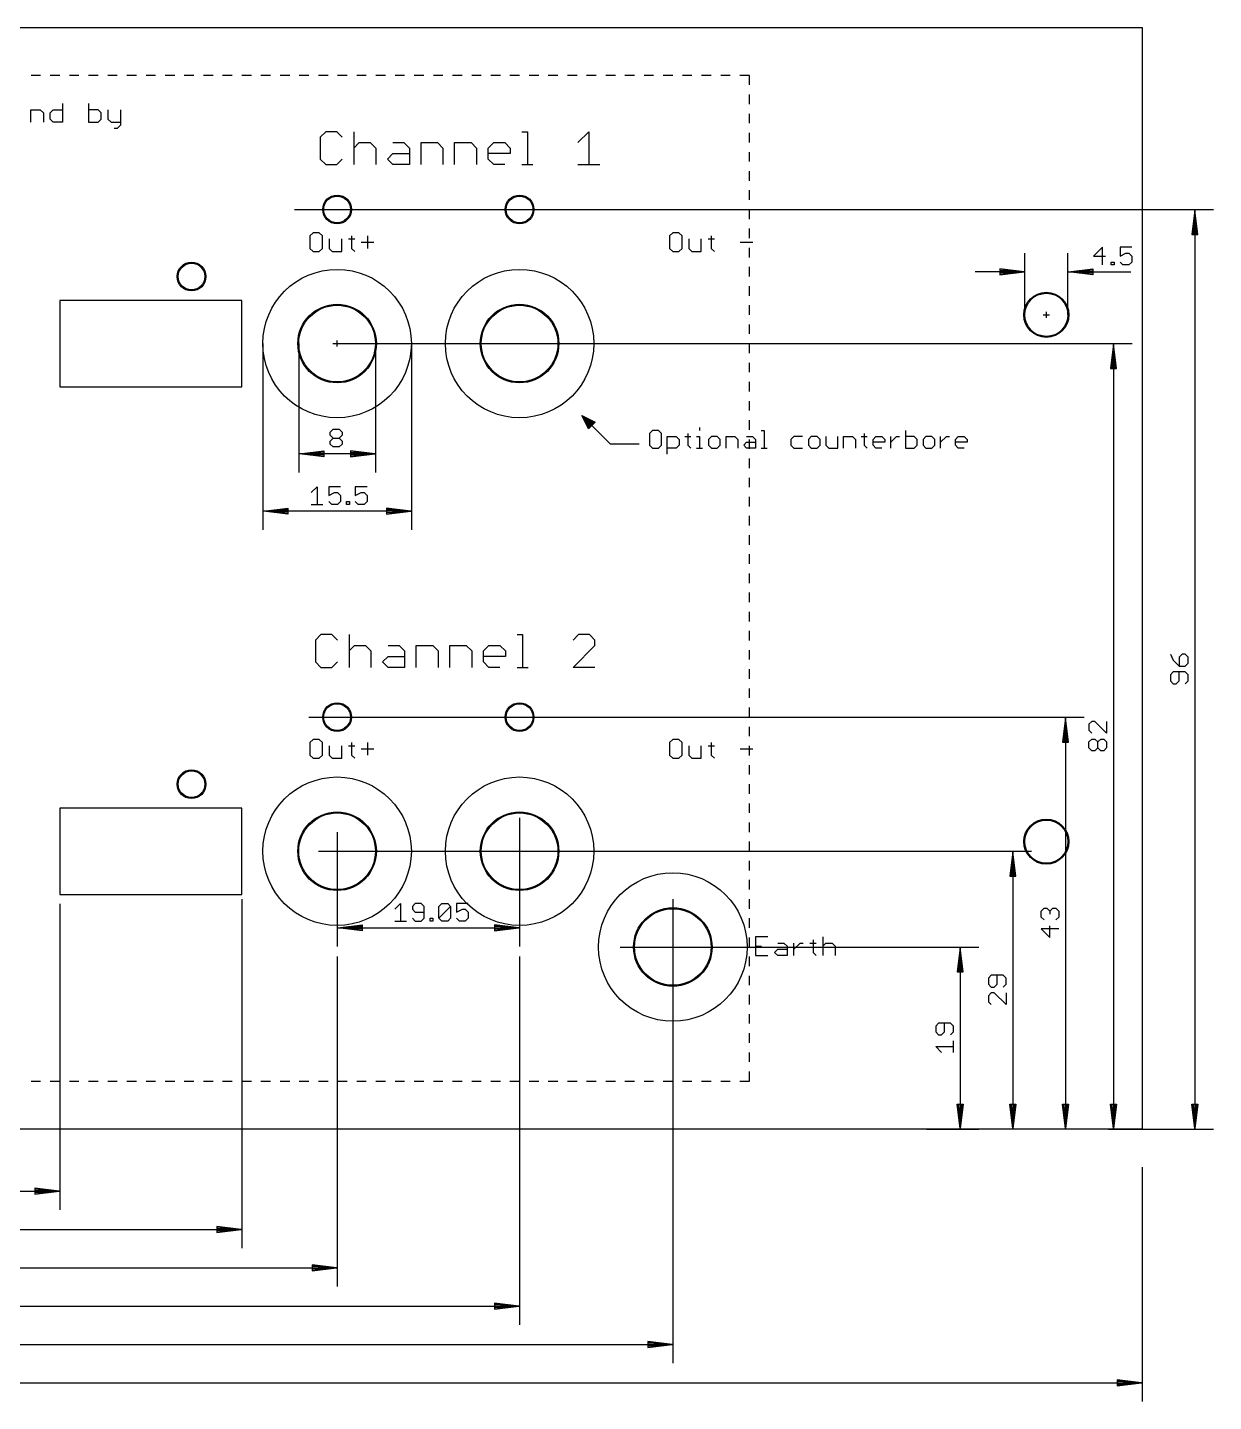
# Model space of a CAD drawing. Extents: x -29 to 390, y -517 to 219.
# Drawn here: x 203.6 to 327.4, y -513.5 to -370 of the extents above; entities that cross this region are included whole.
import ezdxf

# ---------------------------------------------------------------- set-up
doc = ezdxf.new("R2010")
doc.units = 0
for name, color, linetype in [('100', 175, 'CONTINUOUS'), ('101', 213, 'CONTINUOUS'), ('109', 82, 'CONTINUOUS'), ('20', 4, 'CONTINUOUS'), ('29', 2, 'CONTINUOUS'), ('30', 253, 'CONTINUOUS'), ('47', 2, 'CONTINUOUS')]:
    doc.layers.add(name, color=color, linetype=linetype)

msp = doc.modelspace()

# ---------------------------------------------------------------- linework, layer by layer
at = {"layer": '100'}
for p, q in [((203.9779, -379.8857), (203.9779, -378.5807)), ((203.9779, -378.5807), (204.9567, -378.5807)), ((204.9567, -378.5807), (205.2829, -378.907)), ((205.9893, -378.907), (206.3156, -378.5807)), ((206.3156, -378.5807), (207.2943, -378.5807)), ((207.2943, -377.9282), (207.2943, -379.8857)), ((210.012, -377.9282), (210.012, -379.8857)), ((210.9908, -378.5807), (210.012, -378.5807)), ((211.317, -378.907), (210.9908, -378.5807)), ((212.0234, -378.5807), (212.0234, -379.5595)), ((213.3284, -378.5807), (213.3284, -380.2119)), ((205.2829, -378.907), (205.2829, -379.8857)), ((205.9893, -379.5595), (205.9893, -378.907)), ((206.3156, -379.8857), (205.9893, -379.5595)), ((207.2943, -379.8857), (206.3156, -379.8857)), ((210.012, -379.8857), (210.9908, -379.8857)), ((210.9908, -379.8857), (211.317, -379.5595)), ((211.317, -379.5595), (211.317, -378.907)), ((212.0234, -379.5595), (212.3496, -379.8857)), ((212.3496, -379.8857), (213.3284, -379.8857)), ((213.0021, -380.5382), (212.6759, -380.5382)), ((213.3284, -380.2119), (213.0021, -380.5382)), ((234.7625, -380.8776), (234.1905, -381.4496)), ((234.1905, -381.4496), (234.1905, -383.7375)), ((235.9065, -380.8776), (234.7625, -380.8776)), ((236.4785, -381.4496), (235.9065, -380.8776)), ((237.6987, -380.8776), (237.6987, -384.3095)), ((255.2397, -380.8776), (255.8117, -380.8776)), ((255.8117, -380.8776), (255.8117, -384.3095)), ((261.0867, -382.0215), (262.2307, -380.8776)), ((262.2307, -380.8776), (262.2307, -384.3095)), ((237.6987, -382.5935), (238.2707, -382.0215)), ((238.2707, -382.0215), (239.4147, -382.0215)), ((239.4147, -382.0215), (239.9866, -382.5935)), ((239.9866, -382.5935), (239.9866, -384.3095)), ((241.7789, -382.0215), (242.9229, -382.0215)), ((242.9229, -382.0215), (243.4948, -382.5935)), ((243.4948, -382.5935), (243.4948, -384.3095)), ((244.7151, -384.3095), (244.7151, -382.0215)), ((244.7151, -382.0215), (246.4311, -382.0215)), ((246.4311, -382.0215), (247.003, -382.5935)), ((247.003, -382.5935), (247.003, -384.3095)), ((248.2233, -384.3095), (248.2233, -382.0215)), ((248.2233, -382.0215), (249.9393, -382.0215)), ((249.9393, -382.0215), (250.5112, -382.5935)), ((250.5112, -382.5935), (250.5112, -384.3095)), ((251.7315, -382.5935), (252.3035, -382.0215)), ((251.7315, -383.7375), (251.7315, -382.5935)), ((252.3035, -382.0215), (253.4475, -382.0215)), ((253.4475, -382.0215), (254.0194, -382.5935)), ((254.0194, -382.5935), (254.0194, -383.1655)), ((234.1905, -383.7375), (234.7625, -384.3095)), ((234.7625, -384.3095), (235.9065, -384.3095)), ((235.9065, -384.3095), (236.4785, -383.7375)), ((241.2069, -383.7375), (241.7789, -383.1655)), ((241.7789, -384.3095), (241.2069, -383.7375)), ((241.7789, -383.1655), (243.4948, -383.1655)), ((243.4948, -384.3095), (241.7789, -384.3095)), ((254.0194, -383.1655), (251.7315, -383.1655)), ((252.3035, -384.3095), (251.7315, -383.7375)), ((253.4475, -384.3095), (252.3035, -384.3095)), ((255.2397, -384.3095), (256.3837, -384.3095)), ((261.0867, -384.3095), (263.3746, -384.3095)), ((233.4405, -391.4282), (233.1143, -391.7545)), ((234.093, -391.4282), (233.4405, -391.4282)), ((234.4193, -391.7545), (234.093, -391.4282)), ((270.986, -391.4282), (270.6598, -391.7545)), ((271.6385, -391.4282), (270.986, -391.4282)), ((271.9648, -391.7545), (271.6385, -391.4282)), ((233.1143, -391.7545), (233.1143, -393.0595)), ((234.4193, -393.0595), (234.4193, -391.7545)), ((235.1257, -392.0807), (235.1257, -393.0595)), ((236.4306, -393.3857), (236.4306, -392.0807)), ((237.137, -392.0807), (237.7895, -392.0807)), ((237.4633, -391.7545), (237.4633, -393.0595)), ((238.4779, -392.407), (239.7829, -392.407)), ((239.1304, -391.7545), (239.1304, -393.0595)), ((270.6598, -391.7545), (270.6598, -393.0595)), ((271.9648, -393.0595), (271.9648, -391.7545)), ((272.6712, -392.0807), (272.6712, -393.0595)), ((273.9761, -393.3857), (273.9761, -392.0807)), ((274.6825, -392.0807), (275.335, -392.0807)), ((275.0088, -391.7545), (275.0088, -393.0595)), ((278.0348, -392.407), (279.3398, -392.407)), ((233.1143, -393.0595), (233.4405, -393.3857)), ((233.4405, -393.3857), (234.093, -393.3857)), ((234.093, -393.3857), (234.4193, -393.0595)), ((235.1257, -393.0595), (235.4519, -393.3857)), ((235.4519, -393.3857), (236.4306, -393.3857)), ((237.4633, -393.0595), (237.7895, -393.3857)), ((270.6598, -393.0595), (270.986, -393.3857)), ((270.986, -393.3857), (271.6385, -393.3857)), ((271.6385, -393.3857), (271.9648, -393.0595)), ((272.6712, -393.0595), (272.9974, -393.3857)), ((272.9974, -393.3857), (273.9761, -393.3857)), ((275.0088, -393.0595), (275.335, -393.3857)), ((234.2625, -433.3776), (233.6905, -433.9496)), ((233.6905, -433.9496), (233.6905, -436.2375)), ((235.4065, -433.3776), (234.2625, -433.3776)), ((235.9785, -433.9496), (235.4065, -433.3776)), ((237.1987, -433.3776), (237.1987, -436.8095)), ((237.1987, -435.0935), (237.7707, -434.5215)), ((237.7707, -434.5215), (238.9147, -434.5215)), ((238.9147, -434.5215), (239.4866, -435.0935)), ((241.2789, -434.5215), (242.4229, -434.5215)), ((242.4229, -434.5215), (242.9948, -435.0935)), ((244.2151, -436.8095), (244.2151, -434.5215)), ((244.2151, -434.5215), (245.9311, -434.5215)), ((245.9311, -434.5215), (246.503, -435.0935)), ((247.7233, -436.8095), (247.7233, -434.5215)), ((247.7233, -434.5215), (249.4393, -434.5215)), ((249.4393, -434.5215), (250.0112, -435.0935)), ((251.2315, -435.0935), (251.8035, -434.5215)), ((251.8035, -434.5215), (252.9475, -434.5215)), ((252.9475, -434.5215), (253.5194, -435.0935)), ((254.7397, -433.3776), (255.3117, -433.3776)), ((255.3117, -433.3776), (255.3117, -436.8095)), ((261.1587, -433.3776), (260.5867, -433.9496)), ((260.5867, -436.8095), (262.8746, -434.5215)), ((262.3026, -433.3776), (261.1587, -433.3776)), ((262.8746, -433.9496), (262.3026, -433.3776)), ((262.8746, -434.5215), (262.8746, -433.9496)), ((239.4866, -435.0935), (239.4866, -436.8095)), ((240.7069, -436.2375), (241.2789, -435.6655)), ((241.2789, -435.6655), (242.9948, -435.6655)), ((242.9948, -435.0935), (242.9948, -436.8095)), ((246.503, -435.0935), (246.503, -436.8095)), ((250.0112, -435.0935), (250.0112, -436.8095)), ((251.2315, -436.2375), (251.2315, -435.0935)), ((253.5194, -435.6655), (251.2315, -435.6655)), ((253.5194, -435.0935), (253.5194, -435.6655)), ((233.6905, -436.2375), (234.2625, -436.8095)), ((234.2625, -436.8095), (235.4065, -436.8095)), ((235.4065, -436.8095), (235.9785, -436.2375)), ((241.2789, -436.8095), (240.7069, -436.2375)), ((242.9948, -436.8095), (241.2789, -436.8095)), ((251.8035, -436.8095), (251.2315, -436.2375)), ((252.9475, -436.8095), (251.8035, -436.8095)), ((254.7397, -436.8095), (255.8837, -436.8095)), ((262.8746, -436.8095), (260.5867, -436.8095)), ((233.4405, -444.3282), (233.1143, -444.6545)), ((233.1143, -444.6545), (233.1143, -445.9595)), ((234.093, -444.3282), (233.4405, -444.3282)), ((234.4193, -444.6545), (234.093, -444.3282)), ((234.4193, -445.9595), (234.4193, -444.6545)), ((237.4633, -444.6545), (237.4633, -445.9595)), ((239.1304, -444.6545), (239.1304, -445.9595)), ((270.986, -444.3282), (270.6598, -444.6545)), ((270.6598, -444.6545), (270.6598, -445.9595)), ((271.6385, -444.3282), (270.986, -444.3282)), ((271.9648, -444.6545), (271.6385, -444.3282)), ((271.9648, -445.9595), (271.9648, -444.6545)), ((275.0088, -444.6545), (275.0088, -445.9595)), ((233.1143, -445.9595), (233.4405, -446.2857)), ((234.093, -446.2857), (234.4193, -445.9595)), ((235.1257, -444.9807), (235.1257, -445.9595)), ((235.1257, -445.9595), (235.4519, -446.2857)), ((236.4306, -446.2857), (236.4306, -444.9807)), ((237.137, -444.9807), (237.7895, -444.9807)), ((237.4633, -445.9595), (237.7895, -446.2857)), ((238.4779, -445.307), (239.7829, -445.307)), ((270.6598, -445.9595), (270.986, -446.2857)), ((271.6385, -446.2857), (271.9648, -445.9595)), ((272.6712, -444.9807), (272.6712, -445.9595)), ((272.6712, -445.9595), (272.9974, -446.2857)), ((273.9761, -446.2857), (273.9761, -444.9807)), ((274.6825, -444.9807), (275.335, -444.9807)), ((275.0088, -445.9595), (275.335, -446.2857)), ((278.0348, -445.307), (279.3398, -445.307)), ((233.4405, -446.2857), (234.093, -446.2857)), ((235.4519, -446.2857), (236.4306, -446.2857)), ((270.986, -446.2857), (271.6385, -446.2857)), ((272.9974, -446.2857), (273.9761, -446.2857)), ((280.9193, -464.9282), (279.6143, -464.9282)), ((279.6143, -464.9282), (279.6143, -466.8857)), ((279.6143, -465.907), (280.2668, -465.907)), ((281.9519, -465.5807), (282.6044, -465.5807)), ((282.6044, -465.5807), (282.9306, -465.907)), ((282.9306, -465.907), (282.9306, -466.8857)), ((283.637, -466.8857), (283.637, -465.5807)), ((283.637, -466.2332), (284.2895, -465.5807)), ((284.2895, -465.5807), (284.6158, -465.5807)), ((285.3132, -465.5807), (285.9657, -465.5807)), ((285.6394, -465.2545), (285.6394, -466.5595)), ((286.6541, -464.9282), (286.6541, -466.8857)), ((286.6541, -465.907), (286.9803, -465.5807)), ((286.9803, -465.5807), (287.6328, -465.5807)), ((287.6328, -465.5807), (287.9591, -465.907)), ((287.9591, -465.907), (287.9591, -466.8857)), ((279.6143, -466.8857), (280.9193, -466.8857)), ((281.6257, -466.5595), (281.9519, -466.2332)), ((281.9519, -466.8857), (281.6257, -466.5595)), ((281.9519, -466.2332), (282.9306, -466.2332)), ((282.9306, -466.8857), (281.9519, -466.8857)), ((285.6394, -466.5595), (285.9657, -466.8857))]:
    msp.add_line(p, q, dxfattribs=at)
at = {"layer": '101'}
for p, q in [((261.5, -410.5), (262.9, -411.2)), ((262.2, -411.9), (261.5, -410.5)), ((264.5, -413.5), (261.5, -410.5)), ((261.55, -410.6), (261.7, -410.6)), ((261.6, -410.7), (261.9, -410.7)), ((261.65, -410.8), (262.1, -410.8)), ((261.7, -410.9), (262.3, -410.9)), ((261.75, -411), (262.5, -411)), ((261.8, -411.1), (262.7, -411.1)), ((261.85, -411.2), (262.9, -411.2)), ((261.9, -411.3), (262.8, -411.3)), ((261.95, -411.4), (262.7, -411.4)), ((262, -411.5), (262.6, -411.5)), ((262.05, -411.6), (262.5, -411.6)), ((262.1, -411.7), (262.4, -411.7)), ((262.9, -411.2), (262.2, -411.9)), ((262.15, -411.8), (262.3, -411.8)), ((268.8844, -412.0746), (268.5762, -412.3828)), ((268.5762, -412.3828), (268.5762, -413.6156)), ((269.5008, -412.0746), (268.8844, -412.0746)), ((269.809, -412.3828), (269.5008, -412.0746)), ((269.809, -413.6156), (269.809, -412.3828)), ((270.4178, -414.5402), (270.4178, -412.691)), ((270.4178, -412.691), (271.3424, -412.691)), ((271.3424, -412.691), (271.6506, -412.9992)), ((271.6506, -412.9992), (271.6506, -413.6156)), ((272.2593, -412.691), (272.8757, -412.691)), ((272.5675, -412.3828), (272.5675, -413.6156)), ((273.4871, -412.691), (273.7953, -412.691)), ((273.7953, -411.7664), (273.7953, -412.0746)), ((273.7953, -412.691), (273.7953, -413.9238)), ((275.023, -412.691), (274.7148, -412.9992)), ((274.7148, -412.9992), (274.7148, -413.6156)), ((275.6394, -412.691), (275.023, -412.691)), ((275.9476, -412.9992), (275.6394, -412.691)), ((275.9476, -413.6156), (275.9476, -412.9992)), ((276.5563, -413.9238), (276.5563, -412.691)), ((276.5563, -412.691), (277.4809, -412.691)), ((277.4809, -412.691), (277.7891, -412.9992)), ((277.7891, -412.9992), (277.7891, -413.9238)), ((278.7061, -412.691), (279.3225, -412.691)), ((279.3225, -412.691), (279.6307, -412.9992)), ((279.6307, -412.9992), (279.6307, -413.9238)), ((280.2395, -412.0746), (280.5477, -412.0746)), ((280.5477, -412.0746), (280.5477, -413.9238)), ((283.617, -412.691), (283.3088, -412.9992)), ((283.3088, -412.9992), (283.3088, -413.6156)), ((284.5416, -412.691), (283.617, -412.691)), ((285.4585, -412.691), (285.1504, -412.9992)), ((285.1504, -412.9992), (285.1504, -413.6156)), ((286.0749, -412.691), (285.4585, -412.691)), ((286.3831, -412.9992), (286.0749, -412.691)), ((286.3831, -413.6156), (286.3831, -412.9992)), ((286.9919, -412.691), (286.9919, -413.6156)), ((288.2247, -413.9238), (288.2247, -412.691)), ((288.8335, -413.9238), (288.8335, -412.691)), ((288.8335, -412.691), (289.7581, -412.691)), ((289.7581, -412.691), (290.0663, -412.9992)), ((290.0663, -412.9992), (290.0663, -413.9238)), ((290.6751, -412.691), (291.2915, -412.691)), ((290.9833, -412.3828), (290.9833, -413.6156)), ((291.9028, -412.9992), (292.211, -412.691)), ((291.9028, -413.6156), (291.9028, -412.9992)), ((292.211, -412.691), (292.8274, -412.691)), ((292.8274, -412.691), (293.1356, -412.9992)), ((293.1356, -412.9992), (293.1356, -413.3074)), ((293.7444, -413.9238), (293.7444, -412.691)), ((293.7444, -413.3074), (294.3607, -412.691)), ((294.3607, -412.691), (294.6689, -412.691)), ((295.279, -412.0746), (295.279, -413.9238)), ((296.2036, -412.691), (295.279, -412.691)), ((296.5118, -412.9992), (296.2036, -412.691)), ((296.5118, -413.6156), (296.5118, -412.9992)), ((297.4288, -412.691), (297.1206, -412.9992)), ((297.1206, -412.9992), (297.1206, -413.6156)), ((298.0452, -412.691), (297.4288, -412.691)), ((298.3534, -412.9992), (298.0452, -412.691)), ((298.3534, -413.6156), (298.3534, -412.9992)), ((298.9621, -413.9238), (298.9621, -412.691)), ((298.9621, -413.3074), (299.5785, -412.691)), ((299.5785, -412.691), (299.8867, -412.691)), ((300.4968, -412.9992), (300.805, -412.691)), ((300.4968, -413.6156), (300.4968, -412.9992)), ((300.805, -412.691), (301.4214, -412.691)), ((301.4214, -412.691), (301.7296, -412.9992)), ((301.7296, -412.9992), (301.7296, -413.3074)), ((267.5, -413.5), (264.5, -413.5)), ((268.5762, -413.6156), (268.8844, -413.9238)), ((268.8844, -413.9238), (269.5008, -413.9238)), ((269.5008, -413.9238), (269.809, -413.6156)), ((271.3424, -413.9238), (270.4178, -413.9238)), ((271.6506, -413.6156), (271.3424, -413.9238)), ((272.5675, -413.6156), (272.8757, -413.9238)), ((273.4871, -413.9238), (274.1035, -413.9238)), ((274.7148, -413.6156), (275.023, -413.9238)), ((275.023, -413.9238), (275.6394, -413.9238)), ((275.6394, -413.9238), (275.9476, -413.6156)), ((278.3979, -413.6156), (278.7061, -413.3074)), ((278.7061, -413.9238), (278.3979, -413.6156)), ((278.7061, -413.3074), (279.6307, -413.3074)), ((279.6307, -413.9238), (278.7061, -413.9238)), ((280.2395, -413.9238), (280.8559, -413.9238)), ((283.3088, -413.6156), (283.617, -413.9238)), ((283.617, -413.9238), (284.5416, -413.9238)), ((285.1504, -413.6156), (285.4585, -413.9238)), ((285.4585, -413.9238), (286.0749, -413.9238)), ((286.0749, -413.9238), (286.3831, -413.6156)), ((286.9919, -413.6156), (287.3001, -413.9238)), ((287.3001, -413.9238), (288.2247, -413.9238)), ((290.9833, -413.6156), (291.2915, -413.9238)), ((293.1356, -413.3074), (291.9028, -413.3074)), ((292.211, -413.9238), (291.9028, -413.6156)), ((292.8274, -413.9238), (292.211, -413.9238)), ((295.279, -413.9238), (296.2036, -413.9238)), ((296.2036, -413.9238), (296.5118, -413.6156)), ((297.1206, -413.6156), (297.4288, -413.9238)), ((297.4288, -413.9238), (298.0452, -413.9238)), ((298.0452, -413.9238), (298.3534, -413.6156)), ((301.7296, -413.3074), (300.4968, -413.3074)), ((300.805, -413.9238), (300.4968, -413.6156)), ((301.4214, -413.9238), (300.805, -413.9238))]:
    msp.add_line(p, q, dxfattribs=at)
for centre in [(235.95, -403), (255, -403), (235.95, -456), (255, -456), (271, -466)]:
    msp.add_circle(centre, 7.75, dxfattribs=at)
at = {"layer": '109'}
for p, q in [((205, -375), (204, -375)), ((207, -375), (206, -375)), ((209, -375), (208, -375)), ((211, -375), (210, -375)), ((213, -375), (212, -375)), ((215, -375), (214, -375)), ((217, -375), (216, -375)), ((219, -375), (218, -375)), ((221, -375), (220, -375)), ((223, -375), (222, -375)), ((225, -375), (224, -375)), ((227, -375), (226, -375)), ((229, -375), (228, -375)), ((231, -375), (230, -375)), ((233, -375), (232, -375)), ((235, -375), (234, -375)), ((237, -375), (236, -375)), ((239, -375), (238, -375)), ((241, -375), (240, -375)), ((243, -375), (242, -375)), ((245, -375), (244, -375)), ((247, -375), (246, -375)), ((249, -375), (248, -375)), ((251, -375), (250, -375)), ((253, -375), (252, -375)), ((255, -375), (254, -375)), ((257, -375), (256, -375)), ((259, -375), (258, -375)), ((261, -375), (260, -375)), ((263, -375), (262, -375)), ((265, -375), (264, -375)), ((267, -375), (266, -375)), ((269, -375), (268, -375)), ((271, -375), (270, -375)), ((273, -375), (272, -375)), ((275, -375), (274, -375)), ((277, -375), (276, -375)), ((279, -375), (278, -375)), ((279, -376), (279, -375)), ((279, -378), (279, -377)), ((279, -380), (279, -379)), ((279, -382), (279, -381)), ((279, -384), (279, -383)), ((279, -386), (279, -385)), ((279, -388), (279, -387)), ((279, -390), (279, -389)), ((279, -392), (279, -391)), ((279, -394), (279, -393)), ((279, -396), (279, -395)), ((279, -398), (279, -397)), ((279, -400), (279, -399)), ((279, -402), (279, -401)), ((279, -404), (279, -403)), ((279, -406), (279, -405)), ((279, -408), (279, -407)), ((279, -410), (279, -409)), ((279, -412), (279, -411)), ((279, -414), (279, -413)), ((279, -416), (279, -415)), ((279, -418), (279, -417)), ((279, -420), (279, -419)), ((279, -422), (279, -421)), ((279, -424), (279, -423)), ((279, -426), (279, -425)), ((279, -428), (279, -427)), ((279, -430), (279, -429)), ((279, -432), (279, -431)), ((279, -434), (279, -433)), ((279, -436), (279, -435)), ((279, -438), (279, -437)), ((279, -440), (279, -439)), ((279, -442), (279, -441)), ((279, -444), (279, -443)), ((279, -446), (279, -445)), ((279, -448), (279, -447)), ((279, -450), (279, -449)), ((279, -452), (279, -451)), ((279, -454), (279, -453)), ((279, -456), (279, -455)), ((279, -458), (279, -457)), ((279, -460), (279, -459)), ((279, -462), (279, -461)), ((279, -464), (279, -463)), ((279, -466), (279, -465)), ((279, -468), (279, -467)), ((279, -470), (279, -469)), ((279, -472), (279, -471)), ((279, -474), (279, -473)), ((279, -476), (279, -475)), ((279, -478), (279, -477)), ((279, -480), (279, -479)), ((204, -480), (205, -480)), ((206, -480), (207, -480)), ((208, -480), (209, -480)), ((210, -480), (211, -480)), ((212, -480), (213, -480)), ((214, -480), (215, -480)), ((216, -480), (217, -480)), ((218, -480), (219, -480)), ((220, -480), (221, -480)), ((222, -480), (223, -480)), ((224, -480), (225, -480)), ((226, -480), (227, -480)), ((228, -480), (229, -480)), ((230, -480), (231, -480)), ((232, -480), (233, -480)), ((234, -480), (235, -480)), ((236, -480), (237, -480)), ((238, -480), (239, -480)), ((240, -480), (241, -480)), ((242, -480), (243, -480)), ((244, -480), (245, -480)), ((246, -480), (247, -480)), ((248, -480), (249, -480)), ((250, -480), (251, -480)), ((252, -480), (253, -480)), ((254, -480), (255, -480)), ((256, -480), (257, -480)), ((258, -480), (259, -480)), ((260, -480), (261, -480)), ((262, -480), (263, -480)), ((264, -480), (265, -480)), ((266, -480), (267, -480)), ((268, -480), (269, -480)), ((270, -480), (271, -480)), ((272, -480), (273, -480)), ((274, -480), (275, -480)), ((276, -480), (277, -480)), ((278, -480), (279, -480))]:
    msp.add_line(p, q, dxfattribs=at)
at = {"layer": '20'}
for p, q in [((0, -370), (320, -370)), ((320, -370), (320, -485)), ((226, -398.5), (207, -398.5)), ((207, -398.5), (207, -407.5)), ((226, -407.5), (226, -398.5)), ((207, -407.5), (226, -407.5)), ((226, -451.5), (207, -451.5)), ((207, -451.5), (207, -460.5)), ((226, -460.5), (226, -451.5)), ((207, -460.5), (226, -460.5)), ((320, -485), (0, -485))]:
    msp.add_line(p, q, dxfattribs=at)
for centre, radius in [((235.95, -389), 1.4), ((255, -389), 1.4), ((220.75, -396), 1.4), ((310, -400), 2.25), ((235.95, -403), 4), ((255, -403), 4), ((235.95, -442), 1.4), ((255, -442), 1.4), ((220.75, -449), 1.4), ((235.95, -456), 4), ((255, -456), 4), ((310, -455), 2.25), ((271, -466), 4)]:
    msp.add_circle(centre, radius, dxfattribs=at)
at = {"layer": '29'}
for centre, radius in [((235.95, -389), 1.5016), ((255, -389), 1.5016), ((220.75, -396), 1.5016), ((310, -400), 2.3516), ((235.95, -403), 4.1016), ((255, -403), 4.1016), ((235.95, -442), 1.5016), ((255, -442), 1.5016), ((220.75, -449), 1.5016), ((235.95, -456), 4.1016), ((255, -456), 4.1016), ((310, -455), 2.3516), ((271, -466), 4.1016)]:
    msp.add_circle(centre, radius, dxfattribs=at)
at = {"layer": '30'}
for centre, radius in [((235.95, -389), 1.5016), ((255, -389), 1.5016), ((220.75, -396), 1.5016), ((310, -400), 2.3516), ((235.95, -403), 4.1016), ((255, -403), 4.1016), ((235.95, -442), 1.5016), ((255, -442), 1.5016), ((220.75, -449), 1.5016), ((235.95, -456), 4.1016), ((255, -456), 4.1016), ((310, -455), 2.3516), ((271, -466), 4.1016)]:
    msp.add_circle(centre, radius, dxfattribs=at)
at = {"layer": '47'}
for p, q in [((231.5, -389), (327.45, -389)), ((325.5, -389.065), (325.1808, -391.6)), ((325.5, -389.065), (325.24, -391.6)), ((325.5, -389.065), (325.37, -391.6)), ((325.5, -389.065), (325.5, -484.935)), ((325.8192, -391.6), (325.5, -389.065)), ((325.63, -391.6), (325.5, -389.065)), ((325.76, -391.6), (325.5, -389.065)), ((325.1808, -391.6), (325.8192, -391.6)), ((315.8508, -392.9446), (314.9262, -393.8692)), ((315.8508, -394.7938), (315.8508, -392.9446)), ((318.9213, -392.9446), (317.6886, -392.9446)), ((317.6886, -392.9446), (317.6886, -393.8692)), ((307.75, -400), (307.75, -393.55)), ((312.25, -400), (312.25, -393.55)), ((314.9262, -393.8692), (316.159, -393.8692)), ((316.7678, -394.7938), (316.7678, -394.4856)), ((316.7678, -394.4856), (317.076, -394.4856)), ((317.076, -394.4856), (317.076, -394.7938)), ((317.6886, -393.8692), (318.3049, -393.561)), ((317.9968, -394.7938), (317.6886, -394.4856)), ((318.3049, -393.561), (318.6131, -393.561)), ((318.6131, -393.561), (318.9213, -393.8692)), ((318.9213, -394.4856), (318.6131, -394.7938)), ((318.9213, -393.8692), (318.9213, -394.4856)), ((307.685, -395.5), (302.55, -395.5)), ((307.685, -395.5), (305.15, -395.1808)), ((305.15, -395.1808), (305.15, -395.8192)), ((307.685, -395.5), (305.15, -395.24)), ((307.685, -395.5), (305.15, -395.37)), ((305.15, -395.8192), (307.685, -395.5)), ((305.15, -395.63), (307.685, -395.5)), ((305.15, -395.76), (307.685, -395.5)), ((312.315, -395.5), (314.85, -395.1808)), ((312.315, -395.5), (314.85, -395.24)), ((312.315, -395.5), (314.85, -395.37)), ((312.315, -395.5), (318.8309, -395.5)), ((314.85, -395.8192), (312.315, -395.5)), ((314.85, -395.63), (312.315, -395.5)), ((314.85, -395.76), (312.315, -395.5)), ((314.85, -395.1808), (314.85, -395.8192)), ((317.076, -394.7938), (316.7678, -394.7938)), ((318.6131, -394.7938), (317.9968, -394.7938)), ((309.6808, -400), (310.3192, -400)), ((310, -400.3192), (310, -399.6808)), ((228.2, -403), (228.2, -422.45)), ((231.95, -403), (231.95, -416.45)), ((235.5, -403), (318.95, -403)), ((235.6308, -403), (236.2692, -403)), ((235.6308, -403), (236.2692, -403)), ((235.95, -403.3192), (235.95, -402.6808)), ((235.95, -403.3192), (235.95, -402.6808)), ((239.95, -403), (239.95, -416.45)), ((243.7, -403), (243.7, -422.45)), ((317, -403.065), (316.6808, -405.6)), ((317, -403.065), (316.74, -405.6)), ((317, -403.065), (316.87, -405.6)), ((317, -403.065), (317, -484.935)), ((317.3192, -405.6), (317, -403.065)), ((317.13, -405.6), (317, -403.065)), ((317.26, -405.6), (317, -403.065)), ((316.6808, -405.6), (317.3192, -405.6)), ((235.2318, -412.2528), (235.54, -411.9446)), ((235.2318, -412.561), (235.2318, -412.2528)), ((235.54, -412.8692), (235.2318, -412.561)), ((235.2318, -413.1774), (235.54, -412.8692)), ((235.54, -411.9446), (236.1564, -411.9446)), ((235.54, -412.8692), (236.1564, -412.8692)), ((236.1564, -411.9446), (236.4646, -412.2528)), ((236.4646, -412.561), (236.1564, -412.8692)), ((236.1564, -412.8692), (236.4646, -413.1774)), ((236.4646, -412.2528), (236.4646, -412.561)), ((232.015, -414.5), (234.55, -414.1808)), ((232.015, -414.5), (234.55, -414.24)), ((232.015, -414.5), (234.55, -414.37)), ((239.885, -414.5), (232.015, -414.5)), ((234.55, -414.8192), (232.015, -414.5)), ((234.55, -414.63), (232.015, -414.5)), ((234.55, -414.76), (232.015, -414.5)), ((234.55, -414.1808), (234.55, -414.8192)), ((235.2318, -413.4856), (235.2318, -413.1774)), ((235.54, -413.7938), (235.2318, -413.4856)), ((236.1564, -413.7938), (235.54, -413.7938)), ((236.4646, -413.4856), (236.1564, -413.7938)), ((236.4646, -413.1774), (236.4646, -413.4856)), ((239.885, -414.5), (237.35, -414.1808)), ((237.35, -414.1808), (237.35, -414.8192)), ((239.885, -414.5), (237.35, -414.24)), ((239.885, -414.5), (237.35, -414.37)), ((237.35, -414.8192), (239.885, -414.5)), ((237.35, -414.63), (239.885, -414.5)), ((237.35, -414.76), (239.885, -414.5)), ((233.2369, -418.561), (233.8533, -417.9446)), ((233.8533, -417.9446), (233.8533, -419.7938)), ((236.3112, -417.9446), (235.0784, -417.9446)), ((235.0784, -417.9446), (235.0784, -418.8692)), ((235.0784, -418.8692), (235.6948, -418.561)), ((235.6948, -418.561), (236.003, -418.561)), ((236.003, -418.561), (236.3112, -418.8692)), ((236.3112, -418.8692), (236.3112, -419.4856)), ((239.0736, -417.9446), (237.8408, -417.9446)), ((237.8408, -417.9446), (237.8408, -418.8692)), ((237.8408, -418.8692), (238.4572, -418.561)), ((238.4572, -418.561), (238.7654, -418.561)), ((238.7654, -418.561), (239.0736, -418.8692)), ((239.0736, -418.8692), (239.0736, -419.4856)), ((228.265, -420.5), (230.8, -420.1808)), ((228.265, -420.5), (230.8, -420.24)), ((230.8, -420.1808), (230.8, -420.8192)), ((233.2369, -419.7938), (234.4697, -419.7938)), ((235.3866, -419.7938), (235.0784, -419.4856)), ((236.003, -419.7938), (235.3866, -419.7938)), ((236.3112, -419.4856), (236.003, -419.7938)), ((236.92, -419.7938), (236.92, -419.4856)), ((236.92, -419.4856), (237.2282, -419.4856)), ((237.2282, -419.7938), (236.92, -419.7938)), ((237.2282, -419.4856), (237.2282, -419.7938)), ((238.149, -419.7938), (237.8408, -419.4856)), ((238.7654, -419.7938), (238.149, -419.7938)), ((239.0736, -419.4856), (238.7654, -419.7938)), ((243.635, -420.5), (241.1, -420.1808)), ((241.1, -420.1808), (241.1, -420.8192)), ((243.635, -420.5), (241.1, -420.24)), ((228.265, -420.5), (230.8, -420.37)), ((243.635, -420.5), (228.265, -420.5)), ((230.8, -420.8192), (228.265, -420.5)), ((230.8, -420.63), (228.265, -420.5)), ((230.8, -420.76), (228.265, -420.5)), ((243.635, -420.5), (241.1, -420.37)), ((241.1, -420.8192), (243.635, -420.5)), ((241.1, -420.63), (243.635, -420.5)), ((241.1, -420.76), (243.635, -420.5)), ((322.9446, -435.4427), (323.2528, -436.0591)), ((323.2528, -436.0591), (323.8692, -436.6755)), ((324.1774, -435.4427), (323.8692, -435.7509)), ((323.8692, -435.7509), (323.8692, -436.6755)), ((324.4856, -435.4427), (324.1774, -435.4427)), ((324.7938, -435.7509), (324.4856, -435.4427)), ((324.7938, -436.3673), (324.7938, -435.7509)), ((323.2528, -437.2843), (322.9446, -437.5925)), ((324.4856, -437.2843), (323.2528, -437.2843)), ((323.8692, -436.6755), (324.4856, -436.6755)), ((323.8692, -438.2089), (323.8692, -437.2843)), ((324.4856, -436.6755), (324.7938, -436.3673)), ((324.7938, -437.5925), (324.4856, -437.2843)), ((322.9446, -437.5925), (322.9446, -438.2089)), ((322.9446, -438.2089), (323.2528, -438.5171)), ((323.2528, -438.5171), (323.561, -438.5171)), ((323.561, -438.5171), (323.8692, -438.2089)), ((324.4856, -438.5171), (324.7938, -438.2089)), ((324.7938, -438.2089), (324.7938, -437.5925)), ((233, -442), (313.95, -442)), ((312, -442.065), (311.6808, -444.6)), ((312, -442.065), (311.74, -444.6)), ((312, -442.065), (311.87, -444.6)), ((312, -442.065), (312, -484.935)), ((312.3192, -444.6), (312, -442.065)), ((312.13, -444.6), (312, -442.065)), ((312.26, -444.6), (312, -442.065)), ((314.7528, -442.4427), (314.4446, -442.7509)), ((314.4446, -442.7509), (314.4446, -443.3673)), ((315.061, -442.4427), (314.7528, -442.4427)), ((316.2938, -443.6755), (315.061, -442.4427)), ((316.2938, -442.4427), (316.2938, -443.6755)), ((311.6808, -444.6), (312.3192, -444.6)), ((314.4446, -443.3673), (314.7528, -443.6755)), ((314.4446, -444.5925), (314.7528, -444.2843)), ((314.4446, -445.2089), (314.4446, -444.5925)), ((314.7528, -444.2843), (315.061, -444.2843)), ((315.061, -444.2843), (315.3692, -444.5925)), ((315.3692, -444.5925), (315.6774, -444.2843)), ((315.3692, -445.2089), (315.3692, -444.5925)), ((315.6774, -444.2843), (315.9856, -444.2843)), ((315.9856, -444.2843), (316.2938, -444.5925)), ((316.2938, -444.5925), (316.2938, -445.2089)), ((314.7528, -445.5171), (314.4446, -445.2089)), ((315.061, -445.5171), (314.7528, -445.5171)), ((315.3692, -445.2089), (315.061, -445.5171)), ((315.6774, -445.5171), (315.3692, -445.2089)), ((315.9856, -445.5171), (315.6774, -445.5171)), ((316.2938, -445.2089), (315.9856, -445.5171)), ((255, -452.5), (255, -465.95)), ((235.95, -454), (235.95, -465.95)), ((234, -456), (308.45, -456)), ((306.5, -456.065), (306.1808, -458.6)), ((306.5, -456.065), (306.24, -458.6)), ((306.5, -456.065), (306.37, -458.6)), ((306.5, -456.065), (306.5, -484.935)), ((306.8192, -458.6), (306.5, -456.065)), ((306.63, -458.6), (306.5, -456.065)), ((306.76, -458.6), (306.5, -456.065)), ((306.1808, -458.6), (306.8192, -458.6)), ((207, -461.5), (207, -493.45)), ((226, -461), (226, -497.45)), ((241.9675, -462.061), (242.5839, -461.4446)), ((242.5839, -461.4446), (242.5839, -463.2938)), ((244.1172, -461.4446), (243.809, -461.7528)), ((243.809, -461.7528), (243.809, -462.061)), ((244.7336, -461.4446), (244.1172, -461.4446)), ((245.0418, -461.7528), (244.7336, -461.4446)), ((245.0418, -462.9856), (245.0418, -461.7528)), ((246.5714, -461.7528), (246.8796, -461.4446)), ((246.5714, -462.9856), (246.5714, -461.7528)), ((246.5714, -462.9856), (247.8042, -461.7528)), ((246.8796, -461.4446), (247.496, -461.4446)), ((247.496, -461.4446), (247.8042, -461.7528)), ((247.8042, -461.7528), (247.8042, -462.9856)), ((249.6457, -461.4446), (248.413, -461.4446)), ((248.413, -461.4446), (248.413, -462.3692)), ((271, -461), (271, -509.45)), ((241.9675, -463.2938), (243.2002, -463.2938)), ((243.809, -462.061), (244.1172, -462.3692)), ((243.809, -462.9856), (244.1172, -463.2938)), ((244.1172, -462.3692), (245.0418, -462.3692)), ((244.1172, -463.2938), (244.7336, -463.2938)), ((244.7336, -463.2938), (245.0418, -462.9856)), ((245.6506, -463.2938), (245.6506, -462.9856)), ((245.6506, -462.9856), (245.9588, -462.9856)), ((245.9588, -463.2938), (245.6506, -463.2938)), ((245.9588, -462.9856), (245.9588, -463.2938)), ((246.8796, -463.2938), (246.5714, -462.9856)), ((247.496, -463.2938), (246.8796, -463.2938)), ((247.8042, -462.9856), (247.496, -463.2938)), ((248.413, -462.3692), (249.0294, -462.061)), ((248.7212, -463.2938), (248.413, -462.9856)), ((249.3376, -463.2938), (248.7212, -463.2938)), ((249.0294, -462.061), (249.3376, -462.061)), ((249.3376, -462.061), (249.6457, -462.3692)), ((249.6457, -462.9856), (249.3376, -463.2938)), ((249.6457, -462.3692), (249.6457, -462.9856)), ((309.4446, -462.2509), (309.7528, -461.9427)), ((309.4446, -462.8673), (309.4446, -462.2509)), ((309.7528, -463.1755), (309.4446, -462.8673)), ((309.7528, -461.9427), (310.061, -461.9427)), ((310.061, -461.9427), (310.3692, -462.2509)), ((310.3692, -462.2509), (310.6774, -461.9427)), ((310.3692, -462.2509), (310.3692, -462.5591)), ((310.6774, -461.9427), (310.9856, -461.9427)), ((310.9856, -461.9427), (311.2938, -462.2509)), ((311.2938, -462.8673), (310.9856, -463.1755)), ((311.2938, -462.2509), (311.2938, -462.8673)), ((236.015, -464), (238.55, -463.6808)), ((236.015, -464), (238.55, -463.74)), ((236.015, -464), (238.55, -463.87)), ((236.015, -464), (254.935, -464)), ((238.55, -464.3192), (236.015, -464)), ((238.55, -464.13), (236.015, -464)), ((238.55, -464.26), (236.015, -464)), ((238.55, -463.6808), (238.55, -464.3192)), ((254.935, -464), (252.4, -463.6808)), ((252.4, -463.6808), (252.4, -464.3192)), ((254.935, -464), (252.4, -463.74)), ((254.935, -464), (252.4, -463.87)), ((252.4, -464.3192), (254.935, -464)), ((252.4, -464.13), (254.935, -464)), ((252.4, -464.26), (254.935, -464)), ((311.2938, -464.0925), (309.4446, -464.0925)), ((309.4446, -464.0925), (310.3692, -465.0171)), ((310.3692, -465.0171), (310.3692, -463.7843)), ((265.5, -466), (302.95, -466)), ((301, -466.065), (300.6808, -468.6)), ((301, -466.065), (300.74, -468.6)), ((301, -466.065), (300.87, -468.6)), ((301, -466.065), (301, -484.935)), ((301.3192, -468.6), (301, -466.065)), ((301.13, -468.6), (301, -466.065)), ((301.26, -468.6), (301, -466.065)), ((235.95, -467), (235.95, -501.45)), ((255, -467), (255, -505.45)), ((300.6808, -468.6), (301.3192, -468.6)), ((304.2528, -468.9427), (303.9446, -469.2509)), ((305.4856, -468.9427), (304.2528, -468.9427)), ((304.8692, -469.8673), (304.8692, -468.9427)), ((305.7938, -469.2509), (305.4856, -468.9427)), ((303.9446, -469.2509), (303.9446, -469.8673)), ((303.9446, -469.8673), (304.2528, -470.1755)), ((304.2528, -470.1755), (304.561, -470.1755)), ((304.561, -470.1755), (304.8692, -469.8673)), ((305.4856, -470.1755), (305.7938, -469.8673)), ((305.7938, -469.8673), (305.7938, -469.2509)), ((304.2528, -470.7843), (303.9446, -471.0925)), ((303.9446, -471.0925), (303.9446, -471.7089)), ((303.9446, -471.7089), (304.2528, -472.0171)), ((304.561, -470.7843), (304.2528, -470.7843)), ((305.7938, -472.0171), (304.561, -470.7843)), ((305.7938, -470.7843), (305.7938, -472.0171)), ((298.7528, -473.9427), (298.4446, -474.2509)), ((298.4446, -474.2509), (298.4446, -474.8673)), ((299.9856, -473.9427), (298.7528, -473.9427)), ((299.3692, -474.8673), (299.3692, -473.9427)), ((300.2938, -474.2509), (299.9856, -473.9427)), ((300.2938, -474.8673), (300.2938, -474.2509)), ((298.4446, -474.8673), (298.7528, -475.1755)), ((298.7528, -475.1755), (299.061, -475.1755)), ((299.061, -475.1755), (299.3692, -474.8673)), ((299.9856, -475.1755), (300.2938, -474.8673)), ((300.2938, -477.0171), (300.2938, -475.7843)), ((299.061, -477.0171), (298.4446, -476.4007)), ((298.4446, -476.4007), (300.2938, -476.4007)), ((301, -484.935), (300.6808, -482.4)), ((300.6808, -482.4), (301.3192, -482.4)), ((301, -484.935), (300.74, -482.4)), ((301, -484.935), (300.87, -482.4)), ((301.3192, -482.4), (301, -484.935)), ((301.13, -482.4), (301, -484.935)), ((301.26, -482.4), (301, -484.935)), ((306.5, -484.935), (306.1808, -482.4)), ((306.1808, -482.4), (306.8192, -482.4)), ((306.5, -484.935), (306.24, -482.4)), ((306.5, -484.935), (306.37, -482.4)), ((306.8192, -482.4), (306.5, -484.935)), ((306.63, -482.4), (306.5, -484.935)), ((306.76, -482.4), (306.5, -484.935)), ((312, -484.935), (311.6808, -482.4)), ((311.6808, -482.4), (312.3192, -482.4)), ((312, -484.935), (311.74, -482.4)), ((312, -484.935), (311.87, -482.4)), ((312.3192, -482.4), (312, -484.935)), ((312.13, -482.4), (312, -484.935)), ((312.26, -482.4), (312, -484.935)), ((317, -484.935), (316.6808, -482.4)), ((316.6808, -482.4), (317.3192, -482.4)), ((317, -484.935), (316.74, -482.4)), ((317, -484.935), (316.87, -482.4)), ((317.3192, -482.4), (317, -484.935)), ((317.13, -482.4), (317, -484.935)), ((317.26, -482.4), (317, -484.935)), ((325.5, -484.935), (325.1808, -482.4)), ((325.1808, -482.4), (325.8192, -482.4)), ((325.5, -484.935), (325.24, -482.4)), ((325.5, -484.935), (325.37, -482.4)), ((325.8192, -482.4), (325.5, -484.935)), ((325.63, -482.4), (325.5, -484.935)), ((325.76, -482.4), (325.5, -484.935)), ((297.5, -485), (302.95, -485)), ((307, -485), (304.55, -485)), ((313, -485), (310.05, -485)), ((316.5, -485), (318.95, -485)), ((319, -485), (327.45, -485)), ((320, -489), (320, -513.45)), ((0.065, -491.5), (206.935, -491.5)), ((206.935, -491.5), (204.4, -491.1808)), ((204.4, -491.1808), (204.4, -491.8192)), ((206.935, -491.5), (204.4, -491.24)), ((206.935, -491.5), (204.4, -491.37)), ((204.4, -491.8192), (206.935, -491.5)), ((204.4, -491.63), (206.935, -491.5)), ((204.4, -491.76), (206.935, -491.5)), ((0.065, -495.5), (225.935, -495.5)), ((225.935, -495.5), (223.4, -495.1808)), ((223.4, -495.1808), (223.4, -495.8192)), ((225.935, -495.5), (223.4, -495.24)), ((225.935, -495.5), (223.4, -495.37)), ((223.4, -495.8192), (225.935, -495.5)), ((223.4, -495.63), (225.935, -495.5)), ((223.4, -495.76), (225.935, -495.5)), ((235.885, -499.5), (233.35, -499.1808)), ((233.35, -499.1808), (233.35, -499.8192)), ((0.065, -499.5), (235.885, -499.5)), ((235.885, -499.5), (233.35, -499.24)), ((235.885, -499.5), (233.35, -499.37)), ((233.35, -499.8192), (235.885, -499.5)), ((233.35, -499.63), (235.885, -499.5)), ((233.35, -499.76), (235.885, -499.5)), ((0.065, -503.5), (254.935, -503.5)), ((254.935, -503.5), (252.4, -503.1808)), ((252.4, -503.1808), (252.4, -503.8192)), ((254.935, -503.5), (252.4, -503.24)), ((254.935, -503.5), (252.4, -503.37)), ((252.4, -503.8192), (254.935, -503.5)), ((252.4, -503.63), (254.935, -503.5)), ((252.4, -503.76), (254.935, -503.5)), ((0.065, -507.5), (270.935, -507.5)), ((270.935, -507.5), (268.4, -507.1808)), ((268.4, -507.1808), (268.4, -507.8192)), ((270.935, -507.5), (268.4, -507.24)), ((270.935, -507.5), (268.4, -507.37)), ((268.4, -507.8192), (270.935, -507.5)), ((268.4, -507.63), (270.935, -507.5)), ((268.4, -507.76), (270.935, -507.5)), ((0.065, -511.5), (319.935, -511.5)), ((319.935, -511.5), (317.4, -511.1808)), ((317.4, -511.1808), (317.4, -511.8192)), ((319.935, -511.5), (317.4, -511.24)), ((319.935, -511.5), (317.4, -511.37)), ((317.4, -511.8192), (319.935, -511.5)), ((317.4, -511.63), (319.935, -511.5)), ((317.4, -511.76), (319.935, -511.5))]:
    msp.add_line(p, q, dxfattribs=at)

doc.saveas('drawing.dxf')
